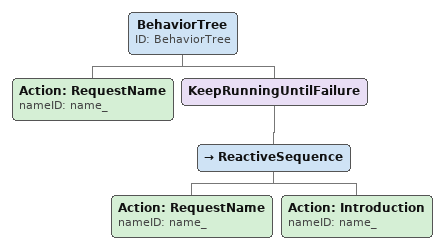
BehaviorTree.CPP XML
<?xml version="1.0"?>
<root main_tree_to_execute="BehaviorTree">
    <BehaviorTree ID="BehaviorTree">
      <Action ID="RequestName" nameID="name_"/>
        <KeepRunningUntilFailure>
            <ReactiveSequence>
                <Action ID="RequestName" nameID="name_"/>
                <Action ID="Introduction" nameID="name_"/>
            </ReactiveSequence>
        </KeepRunningUntilFailure>
    </BehaviorTree>
</root>
